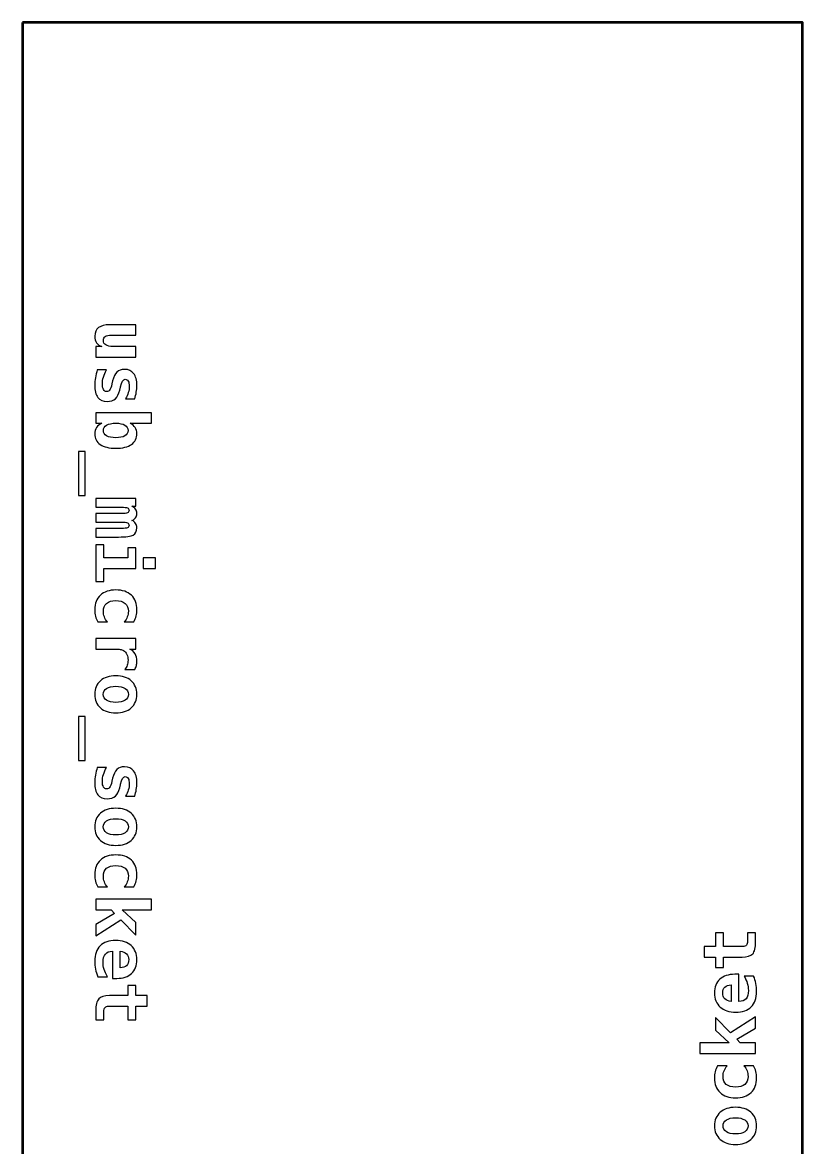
# Model space of a CAD drawing. Header units: centimetres. Extents: x -10.8 to 29.8, y -19.8 to 32.2.
# Drawn here: x -4.75 to -0.25, y -12.74 to -6.25 of the extents above; entities that cross this region are included whole.
import ezdxf

# ---------------------------------------------------------------- set-up
doc = ezdxf.new("R2010")
doc.units = ezdxf.units.CM
doc.header["$MEASUREMENT"] = 0
doc.layers.add('Layer 1', color=7, linetype='Continuous')

msp = doc.modelspace()

# ---------------------------------------------------------------- linework, layer by layer
at = {"layer": 'Layer 1', "lineweight": 53}
msp.add_open_spline([(-4.75, -6.25), (-4.75, -6.25), (-0.25, -6.25), (-0.25, -6.25), (-0.25, -6.25), (-0.25, -6.25), (-0.25, -19.75), (-0.25, -19.75), (-0.25, -19.75), (-0.25, -19.75), (-4.75, -19.75), (-4.75, -19.75), (-4.75, -19.75), (-4.75, -19.75), (-4.75, -6.25), (-4.75, -6.25)], degree=3, knots=[0, 0, 0, 0, 0.2, 0.2, 0.2, 0.2, 0.4, 0.4, 0.4, 0.4, 0.6, 0.6, 0.6, 0.6, 1, 1, 1, 1], dxfattribs=at)
at = {"layer": 'Layer 1'}
for points, knots in [([(-4.24633, -7.9943), (-4.24633, -7.9943), (-4.09563, -7.9943), (-4.09563, -7.9943), (-4.09563, -7.9943), (-4.09563, -7.9943), (-4.09563, -8.05484), (-4.09563, -8.05484), (-4.09563, -8.05484), (-4.09563, -8.05484), (-4.23709, -8.05484), (-4.23709, -8.05484), (-4.23709, -8.05484), (-4.25374, -8.05484), (-4.26567, -8.05716), (-4.27286, -8.06189), (-4.27286, -8.06189), (-4.27999, -8.06655), (-4.28359, -8.07438), (-4.28359, -8.08525), (-4.28359, -8.08525), (-4.28359, -8.09618), (-4.27879, -8.10465), (-4.26912, -8.11079), (-4.26912, -8.11079), (-4.25946, -8.11692), (-4.24598, -8.12003), (-4.22855, -8.12003), (-4.22855, -8.12003), (-4.22855, -8.12003), (-4.09563, -8.12003), (-4.09563, -8.12003), (-4.09563, -8.12003), (-4.09563, -8.12003), (-4.09563, -8.18056), (-4.09563, -8.18056), (-4.09563, -8.18056), (-4.09563, -8.18056), (-4.32719, -8.18056), (-4.32719, -8.18056), (-4.32719, -8.18056), (-4.32719, -8.18056), (-4.32719, -8.12003), (-4.32719, -8.12003), (-4.32719, -8.12003), (-4.32719, -8.12003), (-4.2929, -8.12003), (-4.2929, -8.12003), (-4.2929, -8.12003), (-4.30567, -8.11572), (-4.31555, -8.10846), (-4.3226, -8.09823), (-4.3226, -8.09823), (-4.32959, -8.08793), (-4.33312, -8.07558), (-4.33312, -8.06112), (-4.33312, -8.06112), (-4.33312, -8.03903), (-4.32585, -8.02238), (-4.31124, -8.01116), (-4.31124, -8.01116), (-4.29664, -7.99994), (-4.27498, -7.9943), (-4.24633, -7.9943)], [0, 0, 0, 0, 0.0588235, 0.0588235, 0.0588235, 0.0588235, 0.1176471, 0.1176471, 0.1176471, 0.1176471, 0.1764706, 0.1764706, 0.1764706, 0.1764706, 0.2352941, 0.2352941, 0.2352941, 0.2352941, 0.2941176, 0.2941176, 0.2941176, 0.2941176, 0.3529412, 0.3529412, 0.3529412, 0.3529412, 0.4117647, 0.4117647, 0.4117647, 0.4117647, 0.4705882, 0.4705882, 0.4705882, 0.4705882, 0.5294118, 0.5294118, 0.5294118, 0.5294118, 0.5882353, 0.5882353, 0.5882353, 0.5882353, 0.6470588, 0.6470588, 0.6470588, 0.6470588, 0.7058824, 0.7058824, 0.7058824, 0.7058824, 0.7647059, 0.7647059, 0.7647059, 0.7647059, 0.8235294, 0.8235294, 0.8235294, 0.8235294, 0.8823529, 0.8823529, 0.8823529, 0.8823529, 1, 1, 1, 1]), ([(-4.10283, -8.42101), (-4.10283, -8.42101), (-4.15574, -8.42101), (-4.15574, -8.42101), (-4.15574, -8.42101), (-4.14862, -8.40986), (-4.14325, -8.39822), (-4.13958, -8.38616), (-4.13958, -8.38616), (-4.13599, -8.37409), (-4.13415, -8.36196), (-4.13415, -8.34982), (-4.13415, -8.34982), (-4.13415, -8.33628), (-4.13613, -8.32604), (-4.14001, -8.3192), (-4.14001, -8.3192), (-4.14396, -8.31229), (-4.14974, -8.30883), (-4.15743, -8.30883), (-4.15743, -8.30883), (-4.16844, -8.30883), (-4.1774, -8.32358), (-4.18432, -8.35307), (-4.18432, -8.35307), (-4.18432, -8.35307), (-4.18488, -8.35533), (-4.18488, -8.35533), (-4.18488, -8.35533), (-4.18488, -8.35533), (-4.18904, -8.37268), (-4.18904, -8.37268), (-4.18904, -8.37268), (-4.19426, -8.39477), (-4.20273, -8.41099), (-4.21437, -8.42122), (-4.21437, -8.42122), (-4.22601, -8.43152), (-4.24175, -8.43667), (-4.26157, -8.43667), (-4.26157, -8.43667), (-4.28542, -8.43667), (-4.30334, -8.42884), (-4.31527, -8.41325), (-4.31527, -8.41325), (-4.32719, -8.39759), (-4.33312, -8.37409), (-4.33312, -8.3427), (-4.33312, -8.3427), (-4.33312, -8.3288), (-4.33192, -8.31447), (-4.32952, -8.29994), (-4.32952, -8.29994), (-4.32712, -8.28533), (-4.32352, -8.27052), (-4.31872, -8.25549), (-4.31872, -8.25549), (-4.31872, -8.25549), (-4.26581, -8.25549), (-4.26581, -8.25549), (-4.26581, -8.25549), (-4.27336, -8.26882), (-4.27914, -8.28244), (-4.28309, -8.29627), (-4.28309, -8.29627), (-4.28711, -8.3101), (-4.28909, -8.32343), (-4.28909, -8.33642), (-4.28909, -8.33642), (-4.28909, -8.3506), (-4.28704, -8.36132), (-4.28288, -8.36859), (-4.28288, -8.36859), (-4.27879, -8.37586), (-4.27279, -8.37953), (-4.26496, -8.37953), (-4.26496, -8.37953), (-4.2572, -8.37953), (-4.25127, -8.37691), (-4.24718, -8.37176), (-4.24718, -8.37176), (-4.24302, -8.36661), (-4.23864, -8.35434), (-4.23392, -8.33486), (-4.23392, -8.33486), (-4.23392, -8.33486), (-4.23025, -8.31814), (-4.23025, -8.31814), (-4.23025, -8.31814), (-4.22496, -8.295), (-4.21677, -8.27814), (-4.20562, -8.26755), (-4.20562, -8.26755), (-4.19448, -8.25697), (-4.17952, -8.25168), (-4.16082, -8.25168), (-4.16082, -8.25168), (-4.13846, -8.25168), (-4.1211, -8.25972), (-4.10875, -8.27588), (-4.10875, -8.27588), (-4.09633, -8.29197), (-4.09013, -8.31469), (-4.09013, -8.3439), (-4.09013, -8.3439), (-4.09013, -8.35702), (-4.09118, -8.37007), (-4.0933, -8.38305), (-4.0933, -8.38305), (-4.09542, -8.39611), (-4.09859, -8.40874), (-4.10283, -8.42101)], [0, 0, 0, 0, 0.0344828, 0.0344828, 0.0344828, 0.0344828, 0.0689655, 0.0689655, 0.0689655, 0.0689655, 0.1034483, 0.1034483, 0.1034483, 0.1034483, 0.137931, 0.137931, 0.137931, 0.137931, 0.1724138, 0.1724138, 0.1724138, 0.1724138, 0.2068966, 0.2068966, 0.2068966, 0.2068966, 0.2413793, 0.2413793, 0.2413793, 0.2413793, 0.2758621, 0.2758621, 0.2758621, 0.2758621, 0.3103448, 0.3103448, 0.3103448, 0.3103448, 0.3448276, 0.3448276, 0.3448276, 0.3448276, 0.3793103, 0.3793103, 0.3793103, 0.3793103, 0.4137931, 0.4137931, 0.4137931, 0.4137931, 0.4482759, 0.4482759, 0.4482759, 0.4482759, 0.4827586, 0.4827586, 0.4827586, 0.4827586, 0.5172414, 0.5172414, 0.5172414, 0.5172414, 0.5517241, 0.5517241, 0.5517241, 0.5517241, 0.5862069, 0.5862069, 0.5862069, 0.5862069, 0.6206897, 0.6206897, 0.6206897, 0.6206897, 0.6551724, 0.6551724, 0.6551724, 0.6551724, 0.6896552, 0.6896552, 0.6896552, 0.6896552, 0.7241379, 0.7241379, 0.7241379, 0.7241379, 0.7586207, 0.7586207, 0.7586207, 0.7586207, 0.7931034, 0.7931034, 0.7931034, 0.7931034, 0.8275862, 0.8275862, 0.8275862, 0.8275862, 0.862069, 0.862069, 0.862069, 0.862069, 0.8965517, 0.8965517, 0.8965517, 0.8965517, 0.9310345, 0.9310345, 0.9310345, 0.9310345, 1, 1, 1, 1]), ([(-4.12851, -8.5624), (-4.11574, -8.56981), (-4.10614, -8.57849), (-4.09972, -8.58829), (-4.09972, -8.58829), (-4.0933, -8.59817), (-4.09013, -8.60925), (-4.09013, -8.62167), (-4.09013, -8.62167), (-4.09013, -8.64904), (-4.10057, -8.67021), (-4.12152, -8.68495), (-4.12152, -8.68495), (-4.14248, -8.69977), (-4.17246, -8.70718), (-4.21162, -8.70718), (-4.21162, -8.70718), (-4.25021, -8.70718), (-4.28006, -8.69991), (-4.3013, -8.68531), (-4.3013, -8.68531), (-4.32253, -8.6707), (-4.33312, -8.65017), (-4.33312, -8.62371), (-4.33312, -8.62371), (-4.33312, -8.60981), (-4.32973, -8.59775), (-4.32303, -8.58738), (-4.32303, -8.58738), (-4.31625, -8.57707), (-4.30624, -8.56875), (-4.2929, -8.5624), (-4.2929, -8.5624), (-4.2929, -8.5624), (-4.32719, -8.5624), (-4.32719, -8.5624), (-4.32719, -8.5624), (-4.32719, -8.5624), (-4.32719, -8.50186), (-4.32719, -8.50186), (-4.32719, -8.50186), (-4.32719, -8.50186), (-4.00546, -8.50186), (-4.00546, -8.50186), (-4.00546, -8.50186), (-4.00546, -8.50186), (-4.00546, -8.5624), (-4.00546, -8.5624), (-4.00546, -8.5624), (-4.00546, -8.5624), (-4.12851, -8.5624), (-4.12851, -8.5624)], [0, 0, 0, 0, 0.0714286, 0.0714286, 0.0714286, 0.0714286, 0.1428571, 0.1428571, 0.1428571, 0.1428571, 0.2142857, 0.2142857, 0.2142857, 0.2142857, 0.2857143, 0.2857143, 0.2857143, 0.2857143, 0.3571429, 0.3571429, 0.3571429, 0.3571429, 0.4285714, 0.4285714, 0.4285714, 0.4285714, 0.5, 0.5, 0.5, 0.5, 0.5714286, 0.5714286, 0.5714286, 0.5714286, 0.6428571, 0.6428571, 0.6428571, 0.6428571, 0.7142857, 0.7142857, 0.7142857, 0.7142857, 0.7857143, 0.7857143, 0.7857143, 0.7857143, 0.8571429, 0.8571429, 0.8571429, 0.8571429, 1, 1, 1, 1]), ([(-4.21204, -8.64664), (-4.18968, -8.64664), (-4.17218, -8.6429), (-4.15955, -8.63549), (-4.15955, -8.63549), (-4.14685, -8.62809), (-4.1405, -8.61778), (-4.1405, -8.60473), (-4.1405, -8.60473), (-4.1405, -8.59168), (-4.14685, -8.58131), (-4.15955, -8.57376), (-4.15955, -8.57376), (-4.17218, -8.56621), (-4.18968, -8.5624), (-4.21204, -8.5624), (-4.21204, -8.5624), (-4.23434, -8.5624), (-4.25191, -8.56621), (-4.26454, -8.57376), (-4.26454, -8.57376), (-4.27724, -8.58131), (-4.28359, -8.59168), (-4.28359, -8.60473), (-4.28359, -8.60473), (-4.28359, -8.61778), (-4.27724, -8.62809), (-4.26454, -8.63549), (-4.26454, -8.63549), (-4.25191, -8.6429), (-4.23434, -8.64664), (-4.21204, -8.64664)], [0, 0, 0, 0, 0.1111111, 0.1111111, 0.1111111, 0.1111111, 0.2222222, 0.2222222, 0.2222222, 0.2222222, 0.3333333, 0.3333333, 0.3333333, 0.3333333, 0.4444444, 0.4444444, 0.4444444, 0.4444444, 0.5555556, 0.5555556, 0.5555556, 0.5555556, 0.6666667, 0.6666667, 0.6666667, 0.6666667, 0.7777778, 0.7777778, 0.7777778, 0.7777778, 1, 1, 1, 1]), ([(-4.38773, -8.98064), (-4.38773, -8.98064), (-4.4271, -8.98064), (-4.4271, -8.98064), (-4.4271, -8.98064), (-4.4271, -8.98064), (-4.4271, -8.7258), (-4.4271, -8.7258), (-4.4271, -8.7258), (-4.4271, -8.7258), (-4.38773, -8.7258), (-4.38773, -8.7258), (-4.38773, -8.7258), (-4.38773, -8.7258), (-4.38773, -8.98064), (-4.38773, -8.98064)], [0, 0, 0, 0, 0.2, 0.2, 0.2, 0.2, 0.4, 0.4, 0.4, 0.4, 0.6, 0.6, 0.6, 0.6, 1, 1, 1, 1]), ([(-4.11884, -9.1233), (-4.10903, -9.12782), (-4.10184, -9.1336), (-4.09718, -9.14066), (-4.09718, -9.14066), (-4.09245, -9.14771), (-4.09013, -9.15632), (-4.09013, -9.16648), (-4.09013, -9.16648), (-4.09013, -9.18645), (-4.09704, -9.20028), (-4.1108, -9.2079), (-4.1108, -9.2079), (-4.12456, -9.21559), (-4.15327, -9.2194), (-4.1968, -9.2194), (-4.1968, -9.2194), (-4.1968, -9.2194), (-4.32719, -9.2194), (-4.32719, -9.2194), (-4.32719, -9.2194), (-4.32719, -9.2194), (-4.32719, -9.16987), (-4.32719, -9.16987), (-4.32719, -9.16987), (-4.32719, -9.16987), (-4.1786, -9.16987), (-4.1786, -9.16987), (-4.1786, -9.16987), (-4.16139, -9.16987), (-4.14989, -9.16853), (-4.1441, -9.16592), (-4.1441, -9.16592), (-4.13831, -9.16331), (-4.13542, -9.15858), (-4.13542, -9.15167), (-4.13542, -9.15167), (-4.13542, -9.14475), (-4.13838, -9.13995), (-4.14431, -9.1372), (-4.14431, -9.1372), (-4.15024, -9.13445), (-4.16167, -9.13304), (-4.1786, -9.13304), (-4.1786, -9.13304), (-4.1786, -9.13304), (-4.32719, -9.13304), (-4.32719, -9.13304), (-4.32719, -9.13304), (-4.32719, -9.13304), (-4.32719, -9.08393), (-4.32719, -9.08393), (-4.32719, -9.08393), (-4.32719, -9.08393), (-4.1786, -9.08393), (-4.1786, -9.08393), (-4.1786, -9.08393), (-4.16167, -9.08393), (-4.15024, -9.08252), (-4.14431, -9.07977), (-4.14431, -9.07977), (-4.13838, -9.07702), (-4.13542, -9.07222), (-4.13542, -9.06531), (-4.13542, -9.06531), (-4.13542, -9.05839), (-4.13831, -9.05366), (-4.1441, -9.05105), (-4.1441, -9.05105), (-4.14989, -9.04844), (-4.16139, -9.0471), (-4.1786, -9.0471), (-4.1786, -9.0471), (-4.1786, -9.0471), (-4.32719, -9.0471), (-4.32719, -9.0471), (-4.32719, -9.0471), (-4.32719, -9.0471), (-4.32719, -8.99757), (-4.32719, -8.99757), (-4.32719, -8.99757), (-4.32719, -8.99757), (-4.09563, -8.99757), (-4.09563, -8.99757), (-4.09563, -8.99757), (-4.09563, -8.99757), (-4.09563, -9.0416), (-4.09563, -9.0416), (-4.09563, -9.0416), (-4.09563, -9.0416), (-4.11969, -9.0416), (-4.11969, -9.0416), (-4.11969, -9.0416), (-4.11059, -9.04506), (-4.10339, -9.05056), (-4.0981, -9.05818), (-4.0981, -9.05818), (-4.09281, -9.06573), (-4.09013, -9.0742), (-4.09013, -9.08358), (-4.09013, -9.08358), (-4.09013, -9.09296), (-4.09295, -9.1015), (-4.09852, -9.10926), (-4.09852, -9.10926), (-4.1041, -9.11695), (-4.11087, -9.12168), (-4.11884, -9.1233)], [0, 0, 0, 0, 0.0357143, 0.0357143, 0.0357143, 0.0357143, 0.0714286, 0.0714286, 0.0714286, 0.0714286, 0.1071429, 0.1071429, 0.1071429, 0.1071429, 0.1428571, 0.1428571, 0.1428571, 0.1428571, 0.1785714, 0.1785714, 0.1785714, 0.1785714, 0.2142857, 0.2142857, 0.2142857, 0.2142857, 0.25, 0.25, 0.25, 0.25, 0.2857143, 0.2857143, 0.2857143, 0.2857143, 0.3214286, 0.3214286, 0.3214286, 0.3214286, 0.3571429, 0.3571429, 0.3571429, 0.3571429, 0.3928571, 0.3928571, 0.3928571, 0.3928571, 0.4285714, 0.4285714, 0.4285714, 0.4285714, 0.4642857, 0.4642857, 0.4642857, 0.4642857, 0.5, 0.5, 0.5, 0.5, 0.5357143, 0.5357143, 0.5357143, 0.5357143, 0.5714286, 0.5714286, 0.5714286, 0.5714286, 0.6071429, 0.6071429, 0.6071429, 0.6071429, 0.6428571, 0.6428571, 0.6428571, 0.6428571, 0.6785714, 0.6785714, 0.6785714, 0.6785714, 0.7142857, 0.7142857, 0.7142857, 0.7142857, 0.75, 0.75, 0.75, 0.75, 0.7857143, 0.7857143, 0.7857143, 0.7857143, 0.8214286, 0.8214286, 0.8214286, 0.8214286, 0.8571429, 0.8571429, 0.8571429, 0.8571429, 0.8928571, 0.8928571, 0.8928571, 0.8928571, 0.9285714, 0.9285714, 0.9285714, 0.9285714, 1, 1, 1, 1]), ([(-4.09563, -9.2812), (-4.09563, -9.2812), (-4.09563, -9.401), (-4.09563, -9.401), (-4.09563, -9.401), (-4.09563, -9.401), (-4.28062, -9.401), (-4.28062, -9.401), (-4.28062, -9.401), (-4.28062, -9.401), (-4.28062, -9.47635), (-4.28062, -9.47635), (-4.28062, -9.47635), (-4.28062, -9.47635), (-4.32719, -9.47635), (-4.32719, -9.47635), (-4.32719, -9.47635), (-4.32719, -9.47635), (-4.32719, -9.26511), (-4.32719, -9.26511), (-4.32719, -9.26511), (-4.32719, -9.26511), (-4.28062, -9.26511), (-4.28062, -9.26511), (-4.28062, -9.26511), (-4.28062, -9.26511), (-4.28062, -9.34047), (-4.28062, -9.34047), (-4.28062, -9.34047), (-4.28062, -9.34047), (-4.14219, -9.34047), (-4.14219, -9.34047), (-4.14219, -9.34047), (-4.14219, -9.34047), (-4.14219, -9.2812), (-4.14219, -9.2812), (-4.14219, -9.2812), (-4.14219, -9.2812), (-4.09563, -9.2812), (-4.09563, -9.2812)], [0, 0, 0, 0, 0.0909091, 0.0909091, 0.0909091, 0.0909091, 0.1818182, 0.1818182, 0.1818182, 0.1818182, 0.2727273, 0.2727273, 0.2727273, 0.2727273, 0.3636364, 0.3636364, 0.3636364, 0.3636364, 0.4545455, 0.4545455, 0.4545455, 0.4545455, 0.5454545, 0.5454545, 0.5454545, 0.5454545, 0.6363636, 0.6363636, 0.6363636, 0.6363636, 0.7272727, 0.7272727, 0.7272727, 0.7272727, 0.8181818, 0.8181818, 0.8181818, 0.8181818, 1, 1, 1, 1]), ([(-3.98302, -9.34047), (-3.98302, -9.34047), (-3.98302, -9.401), (-3.98302, -9.401), (-3.98302, -9.401), (-3.98302, -9.401), (-4.05372, -9.401), (-4.05372, -9.401), (-4.05372, -9.401), (-4.05372, -9.401), (-4.05372, -9.34047), (-4.05372, -9.34047), (-4.05372, -9.34047), (-4.05372, -9.34047), (-3.98302, -9.34047), (-3.98302, -9.34047)], [0, 0, 0, 0, 0.2, 0.2, 0.2, 0.2, 0.4, 0.4, 0.4, 0.4, 0.6, 0.6, 0.6, 0.6, 1, 1, 1, 1]), ([(-4.31534, -9.7096), (-4.32126, -9.69937), (-4.32571, -9.68844), (-4.32867, -9.67673), (-4.32867, -9.67673), (-4.33163, -9.66501), (-4.33312, -9.65246), (-4.33312, -9.63891), (-4.33312, -9.63891), (-4.33312, -9.60321), (-4.32239, -9.57534), (-4.30087, -9.55523), (-4.30087, -9.55523), (-4.27942, -9.53512), (-4.24965, -9.52503), (-4.21162, -9.52503), (-4.21162, -9.52503), (-4.17345, -9.52503), (-4.14361, -9.53519), (-4.12202, -9.55544), (-4.12202, -9.55544), (-4.1005, -9.57569), (-4.0897, -9.60363), (-4.0897, -9.63933), (-4.0897, -9.63933), (-4.0897, -9.65175), (-4.09118, -9.66367), (-4.09408, -9.67517), (-4.09408, -9.67517), (-4.09697, -9.68667), (-4.10141, -9.69818), (-4.10748, -9.7096), (-4.10748, -9.7096), (-4.10748, -9.7096), (-4.16294, -9.7096), (-4.16294, -9.7096), (-4.16294, -9.7096), (-4.15532, -9.70079), (-4.14946, -9.69112), (-4.14537, -9.68054), (-4.14537, -9.68054), (-4.14128, -9.67002), (-4.13923, -9.65909), (-4.13923, -9.6478), (-4.13923, -9.6478), (-4.13923, -9.62811), (-4.14551, -9.61294), (-4.15807, -9.60236), (-4.15807, -9.60236), (-4.17063, -9.59171), (-4.18848, -9.58642), (-4.21162, -9.58642), (-4.21162, -9.58642), (-4.23476, -9.58642), (-4.25254, -9.59171), (-4.26496, -9.60236), (-4.26496, -9.60236), (-4.27738, -9.61294), (-4.28359, -9.62811), (-4.28359, -9.6478), (-4.28359, -9.6478), (-4.28359, -9.65951), (-4.28161, -9.67045), (-4.27773, -9.68068), (-4.27773, -9.68068), (-4.27378, -9.69084), (-4.26785, -9.7005), (-4.25988, -9.7096), (-4.25988, -9.7096), (-4.25988, -9.7096), (-4.31534, -9.7096), (-4.31534, -9.7096)], [0, 0, 0, 0, 0.0526316, 0.0526316, 0.0526316, 0.0526316, 0.1052632, 0.1052632, 0.1052632, 0.1052632, 0.1578947, 0.1578947, 0.1578947, 0.1578947, 0.2105263, 0.2105263, 0.2105263, 0.2105263, 0.2631579, 0.2631579, 0.2631579, 0.2631579, 0.3157895, 0.3157895, 0.3157895, 0.3157895, 0.3684211, 0.3684211, 0.3684211, 0.3684211, 0.4210526, 0.4210526, 0.4210526, 0.4210526, 0.4736842, 0.4736842, 0.4736842, 0.4736842, 0.5263158, 0.5263158, 0.5263158, 0.5263158, 0.5789474, 0.5789474, 0.5789474, 0.5789474, 0.6315789, 0.6315789, 0.6315789, 0.6315789, 0.6842105, 0.6842105, 0.6842105, 0.6842105, 0.7368421, 0.7368421, 0.7368421, 0.7368421, 0.7894737, 0.7894737, 0.7894737, 0.7894737, 0.8421053, 0.8421053, 0.8421053, 0.8421053, 0.8947368, 0.8947368, 0.8947368, 0.8947368, 1, 1, 1, 1]), ([(-4.15955, -9.98307), (-4.15348, -9.97644), (-4.1489, -9.96868), (-4.14586, -9.95979), (-4.14586, -9.95979), (-4.14283, -9.9509), (-4.14135, -9.94116), (-4.14135, -9.93051), (-4.14135, -9.93051), (-4.14135, -9.91774), (-4.14361, -9.90652), (-4.14805, -9.89692), (-4.14805, -9.89692), (-4.15257, -9.88733), (-4.15906, -9.87992), (-4.16759, -9.8747), (-4.16759, -9.8747), (-4.17282, -9.87138), (-4.17917, -9.86905), (-4.18664, -9.86778), (-4.18664, -9.86778), (-4.19405, -9.86644), (-4.20534, -9.86581), (-4.22051, -9.86581), (-4.22051, -9.86581), (-4.22051, -9.86581), (-4.32719, -9.86581), (-4.32719, -9.86581), (-4.32719, -9.86581), (-4.32719, -9.86581), (-4.32719, -9.80527), (-4.32719, -9.80527), (-4.32719, -9.80527), (-4.32719, -9.80527), (-4.09563, -9.80527), (-4.09563, -9.80527), (-4.09563, -9.80527), (-4.09563, -9.80527), (-4.09563, -9.86581), (-4.09563, -9.86581), (-4.09563, -9.86581), (-4.09563, -9.86581), (-4.13168, -9.86581), (-4.13168, -9.86581), (-4.13168, -9.86581), (-4.11842, -9.87174), (-4.10819, -9.88084), (-4.10099, -9.89311), (-4.10099, -9.89311), (-4.09372, -9.90539), (-4.09013, -9.91971), (-4.09013, -9.93615), (-4.09013, -9.93615), (-4.09013, -9.94441), (-4.09111, -9.95252), (-4.09316, -9.96042), (-4.09316, -9.96042), (-4.09513, -9.96833), (-4.0981, -9.97587), (-4.10198, -9.98307), (-4.10198, -9.98307), (-4.10198, -9.98307), (-4.15955, -9.98307), (-4.15955, -9.98307)], [0, 0, 0, 0, 0.0588235, 0.0588235, 0.0588235, 0.0588235, 0.1176471, 0.1176471, 0.1176471, 0.1176471, 0.1764706, 0.1764706, 0.1764706, 0.1764706, 0.2352941, 0.2352941, 0.2352941, 0.2352941, 0.2941176, 0.2941176, 0.2941176, 0.2941176, 0.3529412, 0.3529412, 0.3529412, 0.3529412, 0.4117647, 0.4117647, 0.4117647, 0.4117647, 0.4705882, 0.4705882, 0.4705882, 0.4705882, 0.5294118, 0.5294118, 0.5294118, 0.5294118, 0.5882353, 0.5882353, 0.5882353, 0.5882353, 0.6470588, 0.6470588, 0.6470588, 0.6470588, 0.7058824, 0.7058824, 0.7058824, 0.7058824, 0.7647059, 0.7647059, 0.7647059, 0.7647059, 0.8235294, 0.8235294, 0.8235294, 0.8235294, 0.8823529, 0.8823529, 0.8823529, 0.8823529, 1, 1, 1, 1]), ([(-4.21162, -10.02032), (-4.1743, -10.02032), (-4.14473, -10.02999), (-4.12286, -10.04932), (-4.12286, -10.04932), (-4.10106, -10.06872), (-4.09013, -10.09468), (-4.09013, -10.12735), (-4.09013, -10.12735), (-4.09013, -10.16009), (-4.10106, -10.18612), (-4.12286, -10.20553), (-4.12286, -10.20553), (-4.14473, -10.22486), (-4.1743, -10.23452), (-4.21162, -10.23452), (-4.21162, -10.23452), (-4.24894, -10.23452), (-4.27851, -10.22486), (-4.30038, -10.20553), (-4.30038, -10.20553), (-4.32218, -10.18612), (-4.33312, -10.16009), (-4.33312, -10.12735), (-4.33312, -10.12735), (-4.33312, -10.09468), (-4.32218, -10.06872), (-4.30038, -10.04932), (-4.30038, -10.04932), (-4.27851, -10.02999), (-4.24894, -10.02032), (-4.21162, -10.02032)], [0, 0, 0, 0, 0.1111111, 0.1111111, 0.1111111, 0.1111111, 0.2222222, 0.2222222, 0.2222222, 0.2222222, 0.3333333, 0.3333333, 0.3333333, 0.3333333, 0.4444444, 0.4444444, 0.4444444, 0.4444444, 0.5555556, 0.5555556, 0.5555556, 0.5555556, 0.6666667, 0.6666667, 0.6666667, 0.6666667, 0.7777778, 0.7777778, 0.7777778, 0.7777778, 1, 1, 1, 1]), ([(-4.13923, -10.12735), (-4.13923, -10.11289), (-4.14558, -10.10153), (-4.15835, -10.09327), (-4.15835, -10.09327), (-4.17112, -10.08502), (-4.1889, -10.08086), (-4.21162, -10.08086), (-4.21162, -10.08086), (-4.23434, -10.08086), (-4.25212, -10.08502), (-4.26489, -10.09327), (-4.26489, -10.09327), (-4.27766, -10.10153), (-4.28401, -10.11289), (-4.28401, -10.12735), (-4.28401, -10.12735), (-4.28401, -10.14189), (-4.27766, -10.15332), (-4.26489, -10.16157), (-4.26489, -10.16157), (-4.25212, -10.16983), (-4.23434, -10.17399), (-4.21162, -10.17399), (-4.21162, -10.17399), (-4.1889, -10.17399), (-4.17112, -10.16983), (-4.15835, -10.16157), (-4.15835, -10.16157), (-4.14558, -10.15332), (-4.13923, -10.14189), (-4.13923, -10.12735)], [0, 0, 0, 0, 0.1111111, 0.1111111, 0.1111111, 0.1111111, 0.2222222, 0.2222222, 0.2222222, 0.2222222, 0.3333333, 0.3333333, 0.3333333, 0.3333333, 0.4444444, 0.4444444, 0.4444444, 0.4444444, 0.5555556, 0.5555556, 0.5555556, 0.5555556, 0.6666667, 0.6666667, 0.6666667, 0.6666667, 0.7777778, 0.7777778, 0.7777778, 0.7777778, 1, 1, 1, 1]), ([(-4.38773, -10.50968), (-4.38773, -10.50968), (-4.4271, -10.50968), (-4.4271, -10.50968), (-4.4271, -10.50968), (-4.4271, -10.50968), (-4.4271, -10.25484), (-4.4271, -10.25484), (-4.4271, -10.25484), (-4.4271, -10.25484), (-4.38773, -10.25484), (-4.38773, -10.25484), (-4.38773, -10.25484), (-4.38773, -10.25484), (-4.38773, -10.50968), (-4.38773, -10.50968)], [0, 0, 0, 0, 0.2, 0.2, 0.2, 0.2, 0.4, 0.4, 0.4, 0.4, 0.6, 0.6, 0.6, 0.6, 1, 1, 1, 1]), ([(-4.10283, -10.71457), (-4.10283, -10.71457), (-4.15574, -10.71457), (-4.15574, -10.71457), (-4.15574, -10.71457), (-4.14862, -10.70342), (-4.14325, -10.69178), (-4.13958, -10.67972), (-4.13958, -10.67972), (-4.13599, -10.66765), (-4.13415, -10.65552), (-4.13415, -10.64338), (-4.13415, -10.64338), (-4.13415, -10.62984), (-4.13613, -10.6196), (-4.14001, -10.61276), (-4.14001, -10.61276), (-4.14396, -10.60585), (-4.14974, -10.60239), (-4.15743, -10.60239), (-4.15743, -10.60239), (-4.16844, -10.60239), (-4.1774, -10.61714), (-4.18432, -10.64663), (-4.18432, -10.64663), (-4.18432, -10.64663), (-4.18488, -10.64889), (-4.18488, -10.64889), (-4.18488, -10.64889), (-4.18488, -10.64889), (-4.18904, -10.66624), (-4.18904, -10.66624), (-4.18904, -10.66624), (-4.19426, -10.68833), (-4.20273, -10.70455), (-4.21437, -10.71478), (-4.21437, -10.71478), (-4.22601, -10.72508), (-4.24175, -10.73023), (-4.26157, -10.73023), (-4.26157, -10.73023), (-4.28542, -10.73023), (-4.30334, -10.7224), (-4.31527, -10.70681), (-4.31527, -10.70681), (-4.32719, -10.69115), (-4.33312, -10.66765), (-4.33312, -10.63626), (-4.33312, -10.63626), (-4.33312, -10.62236), (-4.33192, -10.60803), (-4.32952, -10.5935), (-4.32952, -10.5935), (-4.32712, -10.57889), (-4.32352, -10.56408), (-4.31872, -10.54905), (-4.31872, -10.54905), (-4.31872, -10.54905), (-4.26581, -10.54905), (-4.26581, -10.54905), (-4.26581, -10.54905), (-4.27336, -10.56238), (-4.27914, -10.576), (-4.28309, -10.58983), (-4.28309, -10.58983), (-4.28711, -10.60366), (-4.28909, -10.61699), (-4.28909, -10.62998), (-4.28909, -10.62998), (-4.28909, -10.64416), (-4.28704, -10.65488), (-4.28288, -10.66215), (-4.28288, -10.66215), (-4.27879, -10.66942), (-4.27279, -10.67309), (-4.26496, -10.67309), (-4.26496, -10.67309), (-4.2572, -10.67309), (-4.25127, -10.67047), (-4.24718, -10.66532), (-4.24718, -10.66532), (-4.24302, -10.66017), (-4.23864, -10.6479), (-4.23392, -10.62842), (-4.23392, -10.62842), (-4.23392, -10.62842), (-4.23025, -10.6117), (-4.23025, -10.6117), (-4.23025, -10.6117), (-4.22496, -10.58856), (-4.21677, -10.5717), (-4.20562, -10.56111), (-4.20562, -10.56111), (-4.19448, -10.55053), (-4.17952, -10.54524), (-4.16082, -10.54524), (-4.16082, -10.54524), (-4.13846, -10.54524), (-4.1211, -10.55328), (-4.10875, -10.56944), (-4.10875, -10.56944), (-4.09633, -10.58553), (-4.09013, -10.60825), (-4.09013, -10.63746), (-4.09013, -10.63746), (-4.09013, -10.65058), (-4.09118, -10.66363), (-4.0933, -10.67661), (-4.0933, -10.67661), (-4.09542, -10.68967), (-4.09859, -10.7023), (-4.10283, -10.71457)], [0, 0, 0, 0, 0.0344828, 0.0344828, 0.0344828, 0.0344828, 0.0689655, 0.0689655, 0.0689655, 0.0689655, 0.1034483, 0.1034483, 0.1034483, 0.1034483, 0.137931, 0.137931, 0.137931, 0.137931, 0.1724138, 0.1724138, 0.1724138, 0.1724138, 0.2068966, 0.2068966, 0.2068966, 0.2068966, 0.2413793, 0.2413793, 0.2413793, 0.2413793, 0.2758621, 0.2758621, 0.2758621, 0.2758621, 0.3103448, 0.3103448, 0.3103448, 0.3103448, 0.3448276, 0.3448276, 0.3448276, 0.3448276, 0.3793103, 0.3793103, 0.3793103, 0.3793103, 0.4137931, 0.4137931, 0.4137931, 0.4137931, 0.4482759, 0.4482759, 0.4482759, 0.4482759, 0.4827586, 0.4827586, 0.4827586, 0.4827586, 0.5172414, 0.5172414, 0.5172414, 0.5172414, 0.5517241, 0.5517241, 0.5517241, 0.5517241, 0.5862069, 0.5862069, 0.5862069, 0.5862069, 0.6206897, 0.6206897, 0.6206897, 0.6206897, 0.6551724, 0.6551724, 0.6551724, 0.6551724, 0.6896552, 0.6896552, 0.6896552, 0.6896552, 0.7241379, 0.7241379, 0.7241379, 0.7241379, 0.7586207, 0.7586207, 0.7586207, 0.7586207, 0.7931034, 0.7931034, 0.7931034, 0.7931034, 0.8275862, 0.8275862, 0.8275862, 0.8275862, 0.862069, 0.862069, 0.862069, 0.862069, 0.8965517, 0.8965517, 0.8965517, 0.8965517, 0.9310345, 0.9310345, 0.9310345, 0.9310345, 1, 1, 1, 1]), ([(-4.21162, -10.78484), (-4.1743, -10.78484), (-4.14473, -10.79451), (-4.12286, -10.81384), (-4.12286, -10.81384), (-4.10106, -10.83324), (-4.09013, -10.8592), (-4.09013, -10.89187), (-4.09013, -10.89187), (-4.09013, -10.92461), (-4.10106, -10.95064), (-4.12286, -10.97005), (-4.12286, -10.97005), (-4.14473, -10.98938), (-4.1743, -10.99904), (-4.21162, -10.99904), (-4.21162, -10.99904), (-4.24894, -10.99904), (-4.27851, -10.98938), (-4.30038, -10.97005), (-4.30038, -10.97005), (-4.32218, -10.95064), (-4.33312, -10.92461), (-4.33312, -10.89187), (-4.33312, -10.89187), (-4.33312, -10.8592), (-4.32218, -10.83324), (-4.30038, -10.81384), (-4.30038, -10.81384), (-4.27851, -10.79451), (-4.24894, -10.78484), (-4.21162, -10.78484)], [0, 0, 0, 0, 0.1111111, 0.1111111, 0.1111111, 0.1111111, 0.2222222, 0.2222222, 0.2222222, 0.2222222, 0.3333333, 0.3333333, 0.3333333, 0.3333333, 0.4444444, 0.4444444, 0.4444444, 0.4444444, 0.5555556, 0.5555556, 0.5555556, 0.5555556, 0.6666667, 0.6666667, 0.6666667, 0.6666667, 0.7777778, 0.7777778, 0.7777778, 0.7777778, 1, 1, 1, 1]), ([(-4.13923, -10.89187), (-4.13923, -10.87741), (-4.14558, -10.86605), (-4.15835, -10.85779), (-4.15835, -10.85779), (-4.17112, -10.84954), (-4.1889, -10.84538), (-4.21162, -10.84538), (-4.21162, -10.84538), (-4.23434, -10.84538), (-4.25212, -10.84954), (-4.26489, -10.85779), (-4.26489, -10.85779), (-4.27766, -10.86605), (-4.28401, -10.87741), (-4.28401, -10.89187), (-4.28401, -10.89187), (-4.28401, -10.90641), (-4.27766, -10.91784), (-4.26489, -10.92609), (-4.26489, -10.92609), (-4.25212, -10.93435), (-4.23434, -10.93851), (-4.21162, -10.93851), (-4.21162, -10.93851), (-4.1889, -10.93851), (-4.17112, -10.93435), (-4.15835, -10.92609), (-4.15835, -10.92609), (-4.14558, -10.91784), (-4.13923, -10.90641), (-4.13923, -10.89187)], [0, 0, 0, 0, 0.1111111, 0.1111111, 0.1111111, 0.1111111, 0.2222222, 0.2222222, 0.2222222, 0.2222222, 0.3333333, 0.3333333, 0.3333333, 0.3333333, 0.4444444, 0.4444444, 0.4444444, 0.4444444, 0.5555556, 0.5555556, 0.5555556, 0.5555556, 0.6666667, 0.6666667, 0.6666667, 0.6666667, 0.7777778, 0.7777778, 0.7777778, 0.7777778, 1, 1, 1, 1]), ([(-4.31534, -11.23864), (-4.32126, -11.22841), (-4.32571, -11.21748), (-4.32867, -11.20577), (-4.32867, -11.20577), (-4.33163, -11.19405), (-4.33312, -11.1815), (-4.33312, -11.16795), (-4.33312, -11.16795), (-4.33312, -11.13225), (-4.32239, -11.10438), (-4.30087, -11.08427), (-4.30087, -11.08427), (-4.27942, -11.06416), (-4.24965, -11.05407), (-4.21162, -11.05407), (-4.21162, -11.05407), (-4.17345, -11.05407), (-4.14361, -11.06423), (-4.12202, -11.08448), (-4.12202, -11.08448), (-4.1005, -11.10473), (-4.0897, -11.13267), (-4.0897, -11.16837), (-4.0897, -11.16837), (-4.0897, -11.18079), (-4.09118, -11.19271), (-4.09408, -11.20421), (-4.09408, -11.20421), (-4.09697, -11.21571), (-4.10141, -11.22722), (-4.10748, -11.23864), (-4.10748, -11.23864), (-4.10748, -11.23864), (-4.16294, -11.23864), (-4.16294, -11.23864), (-4.16294, -11.23864), (-4.15532, -11.22983), (-4.14946, -11.22016), (-4.14537, -11.20958), (-4.14537, -11.20958), (-4.14128, -11.19906), (-4.13923, -11.18813), (-4.13923, -11.17684), (-4.13923, -11.17684), (-4.13923, -11.15715), (-4.14551, -11.14198), (-4.15807, -11.1314), (-4.15807, -11.1314), (-4.17063, -11.12075), (-4.18848, -11.11546), (-4.21162, -11.11546), (-4.21162, -11.11546), (-4.23476, -11.11546), (-4.25254, -11.12075), (-4.26496, -11.1314), (-4.26496, -11.1314), (-4.27738, -11.14198), (-4.28359, -11.15715), (-4.28359, -11.17684), (-4.28359, -11.17684), (-4.28359, -11.18855), (-4.28161, -11.19949), (-4.27773, -11.20972), (-4.27773, -11.20972), (-4.27378, -11.21988), (-4.26785, -11.22954), (-4.25988, -11.23864), (-4.25988, -11.23864), (-4.25988, -11.23864), (-4.31534, -11.23864), (-4.31534, -11.23864)], [0, 0, 0, 0, 0.0526316, 0.0526316, 0.0526316, 0.0526316, 0.1052632, 0.1052632, 0.1052632, 0.1052632, 0.1578947, 0.1578947, 0.1578947, 0.1578947, 0.2105263, 0.2105263, 0.2105263, 0.2105263, 0.2631579, 0.2631579, 0.2631579, 0.2631579, 0.3157895, 0.3157895, 0.3157895, 0.3157895, 0.3684211, 0.3684211, 0.3684211, 0.3684211, 0.4210526, 0.4210526, 0.4210526, 0.4210526, 0.4736842, 0.4736842, 0.4736842, 0.4736842, 0.5263158, 0.5263158, 0.5263158, 0.5263158, 0.5789474, 0.5789474, 0.5789474, 0.5789474, 0.6315789, 0.6315789, 0.6315789, 0.6315789, 0.6842105, 0.6842105, 0.6842105, 0.6842105, 0.7368421, 0.7368421, 0.7368421, 0.7368421, 0.7894737, 0.7894737, 0.7894737, 0.7894737, 0.8421053, 0.8421053, 0.8421053, 0.8421053, 0.8947368, 0.8947368, 0.8947368, 0.8947368, 1, 1, 1, 1]), ([(-4.00546, -11.31018), (-4.00546, -11.31018), (-4.00546, -11.37072), (-4.00546, -11.37072), (-4.00546, -11.37072), (-4.00546, -11.37072), (-4.17437, -11.37072), (-4.17437, -11.37072), (-4.17437, -11.37072), (-4.17437, -11.37072), (-4.09563, -11.44346), (-4.09563, -11.44346), (-4.09563, -11.44346), (-4.09563, -11.44346), (-4.09563, -11.51691), (-4.09563, -11.51691), (-4.09563, -11.51691), (-4.09563, -11.51691), (-4.18206, -11.42921), (-4.18206, -11.42921), (-4.18206, -11.42921), (-4.18206, -11.42921), (-4.32719, -11.52185), (-4.32719, -11.52185), (-4.32719, -11.52185), (-4.32719, -11.52185), (-4.32719, -11.45489), (-4.32719, -11.45489), (-4.32719, -11.45489), (-4.32719, -11.45489), (-4.21882, -11.39139), (-4.21882, -11.39139), (-4.21882, -11.39139), (-4.21882, -11.39139), (-4.23871, -11.37072), (-4.23871, -11.37072), (-4.23871, -11.37072), (-4.23871, -11.37072), (-4.32719, -11.37072), (-4.32719, -11.37072), (-4.32719, -11.37072), (-4.32719, -11.37072), (-4.32719, -11.31018), (-4.32719, -11.31018), (-4.32719, -11.31018), (-4.32719, -11.31018), (-4.00546, -11.31018), (-4.00546, -11.31018)], [0, 0, 0, 0, 0.0769231, 0.0769231, 0.0769231, 0.0769231, 0.1538462, 0.1538462, 0.1538462, 0.1538462, 0.2307692, 0.2307692, 0.2307692, 0.2307692, 0.3076923, 0.3076923, 0.3076923, 0.3076923, 0.3846154, 0.3846154, 0.3846154, 0.3846154, 0.4615385, 0.4615385, 0.4615385, 0.4615385, 0.5384615, 0.5384615, 0.5384615, 0.5384615, 0.6153846, 0.6153846, 0.6153846, 0.6153846, 0.6923077, 0.6923077, 0.6923077, 0.6923077, 0.7692308, 0.7692308, 0.7692308, 0.7692308, 0.8461538, 0.8461538, 0.8461538, 0.8461538, 1, 1, 1, 1]), ([(-4.31576, -11.75679), (-4.32155, -11.74275), (-4.32585, -11.72843), (-4.32874, -11.71382), (-4.32874, -11.71382), (-4.33163, -11.69922), (-4.33312, -11.68377), (-4.33312, -11.66754), (-4.33312, -11.66754), (-4.33312, -11.6288), (-4.32275, -11.59924), (-4.302, -11.57878), (-4.302, -11.57878), (-4.28126, -11.55832), (-4.25141, -11.54809), (-4.21247, -11.54809), (-4.21247, -11.54809), (-4.17472, -11.54809), (-4.14488, -11.55797), (-4.123, -11.57765), (-4.123, -11.57765), (-4.10106, -11.59734), (-4.09013, -11.62422), (-4.09013, -11.65823), (-4.09013, -11.65823), (-4.09013, -11.69252), (-4.10029, -11.71919), (-4.1206, -11.73809), (-4.1206, -11.73809), (-4.141, -11.75707), (-4.16964, -11.76653), (-4.20661, -11.76653), (-4.20661, -11.76653), (-4.20661, -11.76653), (-4.23109, -11.76653), (-4.23109, -11.76653), (-4.23109, -11.76653), (-4.23109, -11.76653), (-4.23109, -11.6099), (-4.23109, -11.6099), (-4.23109, -11.6099), (-4.2493, -11.61004), (-4.26284, -11.6154), (-4.2718, -11.62598), (-4.2718, -11.62598), (-4.28076, -11.63657), (-4.28528, -11.65237), (-4.28528, -11.67347), (-4.28528, -11.67347), (-4.28528, -11.68737), (-4.2833, -11.70098), (-4.27928, -11.71453), (-4.27928, -11.71453), (-4.27533, -11.72801), (-4.26898, -11.74205), (-4.2603, -11.75679), (-4.2603, -11.75679), (-4.2603, -11.75679), (-4.31576, -11.75679), (-4.31576, -11.75679)], [0, 0, 0, 0, 0.0625, 0.0625, 0.0625, 0.0625, 0.125, 0.125, 0.125, 0.125, 0.1875, 0.1875, 0.1875, 0.1875, 0.25, 0.25, 0.25, 0.25, 0.3125, 0.3125, 0.3125, 0.3125, 0.375, 0.375, 0.375, 0.375, 0.4375, 0.4375, 0.4375, 0.4375, 0.5, 0.5, 0.5, 0.5, 0.5625, 0.5625, 0.5625, 0.5625, 0.625, 0.625, 0.625, 0.625, 0.6875, 0.6875, 0.6875, 0.6875, 0.75, 0.75, 0.75, 0.75, 0.8125, 0.8125, 0.8125, 0.8125, 0.875, 0.875, 0.875, 0.875, 1, 1, 1, 1]), ([(-0.81761, -11.58314), (-0.81761, -11.58314), (-0.75199, -11.58314), (-0.75199, -11.58314), (-0.75199, -11.58314), (-0.75199, -11.58314), (-0.75199, -11.50398), (-0.75199, -11.50398), (-0.75199, -11.50398), (-0.75199, -11.50398), (-0.70543, -11.50398), (-0.70543, -11.50398), (-0.70543, -11.50398), (-0.70543, -11.50398), (-0.70543, -11.58314), (-0.70543, -11.58314), (-0.70543, -11.58314), (-0.70543, -11.58314), (-0.59592, -11.58314), (-0.59592, -11.58314), (-0.59592, -11.58314), (-0.58562, -11.58314), (-0.57821, -11.5806), (-0.5737, -11.57559), (-0.5737, -11.57559), (-0.56925, -11.57058), (-0.567, -11.56218), (-0.567, -11.55047), (-0.567, -11.55047), (-0.567, -11.55047), (-0.567, -11.50398), (-0.567, -11.50398), (-0.567, -11.50398), (-0.567, -11.50398), (-0.52043, -11.50398), (-0.52043, -11.50398), (-0.52043, -11.50398), (-0.52043, -11.50398), (-0.52043, -11.55485), (-0.52043, -11.55485), (-0.52043, -11.55485), (-0.52043, -11.58956), (-0.526, -11.61305), (-0.53708, -11.62526), (-0.53708, -11.62526), (-0.54816, -11.63754), (-0.56876, -11.64367), (-0.59882, -11.64367), (-0.59882, -11.64367), (-0.59882, -11.64367), (-0.70543, -11.64367), (-0.70543, -11.64367), (-0.70543, -11.64367), (-0.70543, -11.64367), (-0.70543, -11.70294), (-0.70543, -11.70294), (-0.70543, -11.70294), (-0.70543, -11.70294), (-0.75199, -11.70294), (-0.75199, -11.70294), (-0.75199, -11.70294), (-0.75199, -11.70294), (-0.75199, -11.64367), (-0.75199, -11.64367), (-0.75199, -11.64367), (-0.75199, -11.64367), (-0.81761, -11.64367), (-0.81761, -11.64367), (-0.81761, -11.64367), (-0.81761, -11.64367), (-0.81761, -11.58314), (-0.81761, -11.58314)], [0, 0, 0, 0, 0.0526316, 0.0526316, 0.0526316, 0.0526316, 0.1052632, 0.1052632, 0.1052632, 0.1052632, 0.1578947, 0.1578947, 0.1578947, 0.1578947, 0.2105263, 0.2105263, 0.2105263, 0.2105263, 0.2631579, 0.2631579, 0.2631579, 0.2631579, 0.3157895, 0.3157895, 0.3157895, 0.3157895, 0.3684211, 0.3684211, 0.3684211, 0.3684211, 0.4210526, 0.4210526, 0.4210526, 0.4210526, 0.4736842, 0.4736842, 0.4736842, 0.4736842, 0.5263158, 0.5263158, 0.5263158, 0.5263158, 0.5789474, 0.5789474, 0.5789474, 0.5789474, 0.6315789, 0.6315789, 0.6315789, 0.6315789, 0.6842105, 0.6842105, 0.6842105, 0.6842105, 0.7368421, 0.7368421, 0.7368421, 0.7368421, 0.7894737, 0.7894737, 0.7894737, 0.7894737, 0.8421053, 0.8421053, 0.8421053, 0.8421053, 0.8947368, 0.8947368, 0.8947368, 0.8947368, 1, 1, 1, 1]), ([(-4.1858, -11.70557), (-4.16978, -11.70529), (-4.15765, -11.70119), (-4.14946, -11.69329), (-4.14946, -11.69329), (-4.14121, -11.68532), (-4.13711, -11.67368), (-4.13711, -11.65823), (-4.13711, -11.65823), (-4.13711, -11.64433), (-4.14135, -11.63325), (-4.14989, -11.62499), (-4.14989, -11.62499), (-4.15835, -11.61674), (-4.17042, -11.6118), (-4.18601, -11.61032), (-4.18601, -11.61032), (-4.18601, -11.61032), (-4.1858, -11.70557), (-4.1858, -11.70557)], [0, 0, 0, 0, 0.1666667, 0.1666667, 0.1666667, 0.1666667, 0.3333333, 0.3333333, 0.3333333, 0.3333333, 0.5, 0.5, 0.5, 0.5, 0.6666667, 0.6666667, 0.6666667, 0.6666667, 1, 1, 1, 1]), ([(-0.53186, -11.75289), (-0.52607, -11.76693), (-0.5217, -11.78125), (-0.51881, -11.79586), (-0.51881, -11.79586), (-0.51591, -11.81046), (-0.5145, -11.82591), (-0.5145, -11.84214), (-0.5145, -11.84214), (-0.5145, -11.88088), (-0.52487, -11.91044), (-0.54562, -11.9309), (-0.54562, -11.9309), (-0.56636, -11.95136), (-0.59621, -11.96159), (-0.63515, -11.96159), (-0.63515, -11.96159), (-0.6729, -11.96159), (-0.70274, -11.95171), (-0.72462, -11.93203), (-0.72462, -11.93203), (-0.74656, -11.91234), (-0.75749, -11.88546), (-0.75749, -11.85145), (-0.75749, -11.85145), (-0.75749, -11.81716), (-0.74733, -11.79049), (-0.72702, -11.77159), (-0.72702, -11.77159), (-0.70662, -11.75261), (-0.67798, -11.74315), (-0.64101, -11.74315), (-0.64101, -11.74315), (-0.64101, -11.74315), (-0.61653, -11.74315), (-0.61653, -11.74315), (-0.61653, -11.74315), (-0.61653, -11.74315), (-0.61653, -11.89978), (-0.61653, -11.89978), (-0.61653, -11.89978), (-0.59832, -11.89964), (-0.58478, -11.89428), (-0.57582, -11.8837), (-0.57582, -11.8837), (-0.56686, -11.87311), (-0.56234, -11.85731), (-0.56234, -11.83621), (-0.56234, -11.83621), (-0.56234, -11.82231), (-0.56432, -11.80863), (-0.56834, -11.79515), (-0.56834, -11.79515), (-0.57229, -11.78167), (-0.57864, -11.76763), (-0.58732, -11.75289), (-0.58732, -11.75289), (-0.58732, -11.75289), (-0.53186, -11.75289), (-0.53186, -11.75289)], [0, 0, 0, 0, 0.0625, 0.0625, 0.0625, 0.0625, 0.125, 0.125, 0.125, 0.125, 0.1875, 0.1875, 0.1875, 0.1875, 0.25, 0.25, 0.25, 0.25, 0.3125, 0.3125, 0.3125, 0.3125, 0.375, 0.375, 0.375, 0.375, 0.4375, 0.4375, 0.4375, 0.4375, 0.5, 0.5, 0.5, 0.5, 0.5625, 0.5625, 0.5625, 0.5625, 0.625, 0.625, 0.625, 0.625, 0.6875, 0.6875, 0.6875, 0.6875, 0.75, 0.75, 0.75, 0.75, 0.8125, 0.8125, 0.8125, 0.8125, 0.875, 0.875, 0.875, 0.875, 1, 1, 1, 1]), ([(-4.03001, -11.92654), (-4.03001, -11.92654), (-4.09563, -11.92654), (-4.09563, -11.92654), (-4.09563, -11.92654), (-4.09563, -11.92654), (-4.09563, -12.0057), (-4.09563, -12.0057), (-4.09563, -12.0057), (-4.09563, -12.0057), (-4.14219, -12.0057), (-4.14219, -12.0057), (-4.14219, -12.0057), (-4.14219, -12.0057), (-4.14219, -11.92654), (-4.14219, -11.92654), (-4.14219, -11.92654), (-4.14219, -11.92654), (-4.2517, -11.92654), (-4.2517, -11.92654), (-4.2517, -11.92654), (-4.262, -11.92654), (-4.26941, -11.92908), (-4.27392, -11.93409), (-4.27392, -11.93409), (-4.27837, -11.9391), (-4.28062, -11.9475), (-4.28062, -11.95921), (-4.28062, -11.95921), (-4.28062, -11.95921), (-4.28062, -12.0057), (-4.28062, -12.0057), (-4.28062, -12.0057), (-4.28062, -12.0057), (-4.32719, -12.0057), (-4.32719, -12.0057), (-4.32719, -12.0057), (-4.32719, -12.0057), (-4.32719, -11.95483), (-4.32719, -11.95483), (-4.32719, -11.95483), (-4.32719, -11.92012), (-4.32162, -11.89663), (-4.31054, -11.88442), (-4.31054, -11.88442), (-4.29946, -11.87214), (-4.27886, -11.86601), (-4.2488, -11.86601), (-4.2488, -11.86601), (-4.2488, -11.86601), (-4.14219, -11.86601), (-4.14219, -11.86601), (-4.14219, -11.86601), (-4.14219, -11.86601), (-4.14219, -11.80674), (-4.14219, -11.80674), (-4.14219, -11.80674), (-4.14219, -11.80674), (-4.09563, -11.80674), (-4.09563, -11.80674), (-4.09563, -11.80674), (-4.09563, -11.80674), (-4.09563, -11.86601), (-4.09563, -11.86601), (-4.09563, -11.86601), (-4.09563, -11.86601), (-4.03001, -11.86601), (-4.03001, -11.86601), (-4.03001, -11.86601), (-4.03001, -11.86601), (-4.03001, -11.92654), (-4.03001, -11.92654)], [0, 0, 0, 0, 0.0526316, 0.0526316, 0.0526316, 0.0526316, 0.1052632, 0.1052632, 0.1052632, 0.1052632, 0.1578947, 0.1578947, 0.1578947, 0.1578947, 0.2105263, 0.2105263, 0.2105263, 0.2105263, 0.2631579, 0.2631579, 0.2631579, 0.2631579, 0.3157895, 0.3157895, 0.3157895, 0.3157895, 0.3684211, 0.3684211, 0.3684211, 0.3684211, 0.4210526, 0.4210526, 0.4210526, 0.4210526, 0.4736842, 0.4736842, 0.4736842, 0.4736842, 0.5263158, 0.5263158, 0.5263158, 0.5263158, 0.5789474, 0.5789474, 0.5789474, 0.5789474, 0.6315789, 0.6315789, 0.6315789, 0.6315789, 0.6842105, 0.6842105, 0.6842105, 0.6842105, 0.7368421, 0.7368421, 0.7368421, 0.7368421, 0.7894737, 0.7894737, 0.7894737, 0.7894737, 0.8421053, 0.8421053, 0.8421053, 0.8421053, 0.8947368, 0.8947368, 0.8947368, 0.8947368, 1, 1, 1, 1]), ([(-0.66182, -11.80411), (-0.67784, -11.80439), (-0.68997, -11.80849), (-0.69816, -11.81639), (-0.69816, -11.81639), (-0.70641, -11.82436), (-0.71051, -11.836), (-0.71051, -11.85145), (-0.71051, -11.85145), (-0.71051, -11.86535), (-0.70627, -11.87643), (-0.69773, -11.88469), (-0.69773, -11.88469), (-0.68927, -11.89294), (-0.6772, -11.89781), (-0.66161, -11.89936), (-0.66161, -11.89936), (-0.66161, -11.89936), (-0.66182, -11.80411), (-0.66182, -11.80411)], [0, 0, 0, 0, 0.1666667, 0.1666667, 0.1666667, 0.1666667, 0.3333333, 0.3333333, 0.3333333, 0.3333333, 0.5, 0.5, 0.5, 0.5, 0.6666667, 0.6666667, 0.6666667, 0.6666667, 1, 1, 1, 1]), ([(-0.84216, -12.1995), (-0.84216, -12.1995), (-0.84216, -12.13896), (-0.84216, -12.13896), (-0.84216, -12.13896), (-0.84216, -12.13896), (-0.67325, -12.13896), (-0.67325, -12.13896), (-0.67325, -12.13896), (-0.67325, -12.13896), (-0.75199, -12.06622), (-0.75199, -12.06622), (-0.75199, -12.06622), (-0.75199, -12.06622), (-0.75199, -11.99277), (-0.75199, -11.99277), (-0.75199, -11.99277), (-0.75199, -11.99277), (-0.66556, -12.08047), (-0.66556, -12.08047), (-0.66556, -12.08047), (-0.66556, -12.08047), (-0.52043, -11.98783), (-0.52043, -11.98783), (-0.52043, -11.98783), (-0.52043, -11.98783), (-0.52043, -12.05479), (-0.52043, -12.05479), (-0.52043, -12.05479), (-0.52043, -12.05479), (-0.6288, -12.11829), (-0.6288, -12.11829), (-0.6288, -12.11829), (-0.6288, -12.11829), (-0.60891, -12.13896), (-0.60891, -12.13896), (-0.60891, -12.13896), (-0.60891, -12.13896), (-0.52043, -12.13896), (-0.52043, -12.13896), (-0.52043, -12.13896), (-0.52043, -12.13896), (-0.52043, -12.1995), (-0.52043, -12.1995), (-0.52043, -12.1995), (-0.52043, -12.1995), (-0.84216, -12.1995), (-0.84216, -12.1995)], [0, 0, 0, 0, 0.0769231, 0.0769231, 0.0769231, 0.0769231, 0.1538462, 0.1538462, 0.1538462, 0.1538462, 0.2307692, 0.2307692, 0.2307692, 0.2307692, 0.3076923, 0.3076923, 0.3076923, 0.3076923, 0.3846154, 0.3846154, 0.3846154, 0.3846154, 0.4615385, 0.4615385, 0.4615385, 0.4615385, 0.5384615, 0.5384615, 0.5384615, 0.5384615, 0.6153846, 0.6153846, 0.6153846, 0.6153846, 0.6923077, 0.6923077, 0.6923077, 0.6923077, 0.7692308, 0.7692308, 0.7692308, 0.7692308, 0.8461538, 0.8461538, 0.8461538, 0.8461538, 1, 1, 1, 1]), ([(-0.53228, -12.27104), (-0.52636, -12.28119), (-0.52191, -12.2922), (-0.51895, -12.30391), (-0.51895, -12.30391), (-0.51599, -12.31563), (-0.5145, -12.32818), (-0.5145, -12.34173), (-0.5145, -12.34173), (-0.5145, -12.37743), (-0.52523, -12.4053), (-0.54675, -12.42541), (-0.54675, -12.42541), (-0.5682, -12.44552), (-0.59797, -12.45561), (-0.636, -12.45561), (-0.636, -12.45561), (-0.67417, -12.45561), (-0.70401, -12.44545), (-0.7256, -12.4252), (-0.7256, -12.4252), (-0.74712, -12.40495), (-0.75792, -12.37701), (-0.75792, -12.34131), (-0.75792, -12.34131), (-0.75792, -12.32889), (-0.75644, -12.31697), (-0.75354, -12.30547), (-0.75354, -12.30547), (-0.75065, -12.29397), (-0.74621, -12.28246), (-0.74014, -12.27104), (-0.74014, -12.27104), (-0.74014, -12.27104), (-0.68468, -12.27104), (-0.68468, -12.27104), (-0.68468, -12.27104), (-0.6923, -12.27985), (-0.69816, -12.28952), (-0.70225, -12.3001), (-0.70225, -12.3001), (-0.70634, -12.31062), (-0.70839, -12.32155), (-0.70839, -12.33284), (-0.70839, -12.33284), (-0.70839, -12.35253), (-0.70211, -12.3677), (-0.68955, -12.37828), (-0.68955, -12.37828), (-0.67699, -12.38893), (-0.65914, -12.39422), (-0.636, -12.39422), (-0.636, -12.39422), (-0.61286, -12.39422), (-0.59508, -12.38893), (-0.58266, -12.37828), (-0.58266, -12.37828), (-0.57024, -12.3677), (-0.56403, -12.35253), (-0.56403, -12.33284), (-0.56403, -12.33284), (-0.56403, -12.32113), (-0.56601, -12.31019), (-0.56989, -12.29996), (-0.56989, -12.29996), (-0.57384, -12.2898), (-0.57977, -12.28014), (-0.58774, -12.27104), (-0.58774, -12.27104), (-0.58774, -12.27104), (-0.53228, -12.27104), (-0.53228, -12.27104)], [0, 0, 0, 0, 0.0526316, 0.0526316, 0.0526316, 0.0526316, 0.1052632, 0.1052632, 0.1052632, 0.1052632, 0.1578947, 0.1578947, 0.1578947, 0.1578947, 0.2105263, 0.2105263, 0.2105263, 0.2105263, 0.2631579, 0.2631579, 0.2631579, 0.2631579, 0.3157895, 0.3157895, 0.3157895, 0.3157895, 0.3684211, 0.3684211, 0.3684211, 0.3684211, 0.4210526, 0.4210526, 0.4210526, 0.4210526, 0.4736842, 0.4736842, 0.4736842, 0.4736842, 0.5263158, 0.5263158, 0.5263158, 0.5263158, 0.5789474, 0.5789474, 0.5789474, 0.5789474, 0.6315789, 0.6315789, 0.6315789, 0.6315789, 0.6842105, 0.6842105, 0.6842105, 0.6842105, 0.7368421, 0.7368421, 0.7368421, 0.7368421, 0.7894737, 0.7894737, 0.7894737, 0.7894737, 0.8421053, 0.8421053, 0.8421053, 0.8421053, 0.8947368, 0.8947368, 0.8947368, 0.8947368, 1, 1, 1, 1]), ([(-0.636, -12.72484), (-0.67332, -12.72484), (-0.70289, -12.71517), (-0.72476, -12.69584), (-0.72476, -12.69584), (-0.74656, -12.67644), (-0.75749, -12.65048), (-0.75749, -12.61781), (-0.75749, -12.61781), (-0.75749, -12.58507), (-0.74656, -12.55904), (-0.72476, -12.53963), (-0.72476, -12.53963), (-0.70289, -12.5203), (-0.67332, -12.51064), (-0.636, -12.51064), (-0.636, -12.51064), (-0.59868, -12.51064), (-0.56911, -12.5203), (-0.54724, -12.53963), (-0.54724, -12.53963), (-0.52544, -12.55904), (-0.5145, -12.58507), (-0.5145, -12.61781), (-0.5145, -12.61781), (-0.5145, -12.65048), (-0.52544, -12.67644), (-0.54724, -12.69584), (-0.54724, -12.69584), (-0.56911, -12.71517), (-0.59868, -12.72484), (-0.636, -12.72484)], [0, 0, 0, 0, 0.1111111, 0.1111111, 0.1111111, 0.1111111, 0.2222222, 0.2222222, 0.2222222, 0.2222222, 0.3333333, 0.3333333, 0.3333333, 0.3333333, 0.4444444, 0.4444444, 0.4444444, 0.4444444, 0.5555556, 0.5555556, 0.5555556, 0.5555556, 0.6666667, 0.6666667, 0.6666667, 0.6666667, 0.7777778, 0.7777778, 0.7777778, 0.7777778, 1, 1, 1, 1]), ([(-0.70839, -12.61781), (-0.70839, -12.63227), (-0.70204, -12.64363), (-0.68927, -12.65189), (-0.68927, -12.65189), (-0.6765, -12.66014), (-0.65872, -12.6643), (-0.636, -12.6643), (-0.636, -12.6643), (-0.61328, -12.6643), (-0.5955, -12.66014), (-0.58273, -12.65189), (-0.58273, -12.65189), (-0.56996, -12.64363), (-0.56361, -12.63227), (-0.56361, -12.61781), (-0.56361, -12.61781), (-0.56361, -12.60327), (-0.56996, -12.59184), (-0.58273, -12.58359), (-0.58273, -12.58359), (-0.5955, -12.57533), (-0.61328, -12.57117), (-0.636, -12.57117), (-0.636, -12.57117), (-0.65872, -12.57117), (-0.6765, -12.57533), (-0.68927, -12.58359), (-0.68927, -12.58359), (-0.70204, -12.59184), (-0.70839, -12.60327), (-0.70839, -12.61781)], [0, 0, 0, 0, 0.1111111, 0.1111111, 0.1111111, 0.1111111, 0.2222222, 0.2222222, 0.2222222, 0.2222222, 0.3333333, 0.3333333, 0.3333333, 0.3333333, 0.4444444, 0.4444444, 0.4444444, 0.4444444, 0.5555556, 0.5555556, 0.5555556, 0.5555556, 0.6666667, 0.6666667, 0.6666667, 0.6666667, 0.7777778, 0.7777778, 0.7777778, 0.7777778, 1, 1, 1, 1])]:
    msp.add_open_spline(points, degree=3, knots=knots, dxfattribs=at)

doc.saveas('drawing.dxf')
